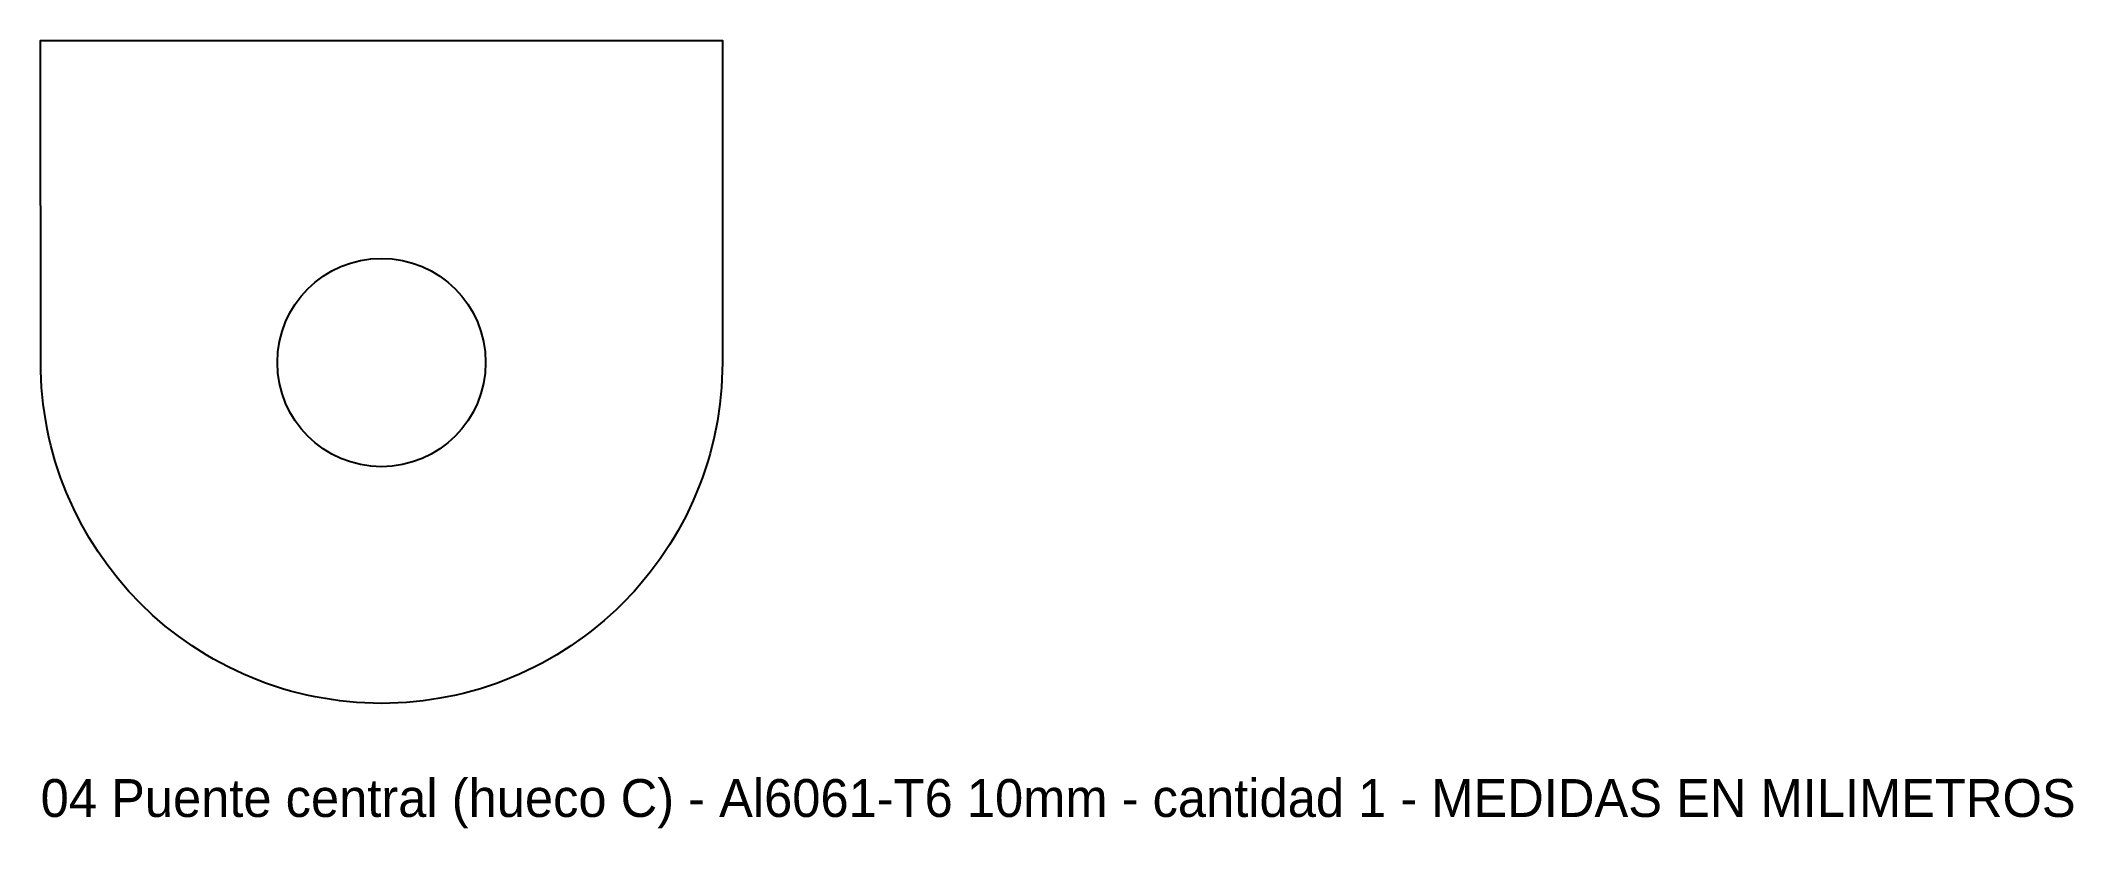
# Model space of a CAD drawing. Header units: millimetres. Extents: x -36 to 179, y -71 to 12.
import ezdxf

# ---------------------------------------------------------------- set-up
doc = ezdxf.new("R2010")
doc.units = ezdxf.units.MM
doc.layers.add('CORTE', color=1, linetype='Continuous')
doc.layers.add('NOTAS', color=3, linetype='Continuous')

msp = doc.modelspace()

# ---------------------------------------------------------------- linework, layer by layer
at = {"layer": 'CORTE'}
msp.add_lwpolyline([(35.96, -23.77), (35.9, -24.65), (35.73, -26.41), (35.47, -28.15), (35.13, -29.89), (34.7, -31.6), (34.45, -32.45), (33.9, -34.13), (33.59, -34.96), (32.91, -36.59), (32.16, -38.19), (31.32, -39.74), (30.88, -40.51), (30.41, -41.26), (29.43, -42.73), (28.38, -44.15), (27.26, -45.51), (26.67, -46.18), (25.46, -47.46), (24.82, -48.07), (23.51, -49.26), (22.15, -50.38), (21.45, -50.92), (20, -51.93), (18.51, -52.88), (16.97, -53.75), (16.19, -54.16), (14.59, -54.91), (12.96, -55.59), (12.13, -55.9), (10.45, -56.45), (8.75, -56.92), (7.89, -57.13), (6.15, -57.47), (4.41, -57.73), (2.65, -57.9), (1.77, -57.96), (0, -58), (-1.77, -57.96), (-2.65, -57.9), (-4.41, -57.73), (-5.28, -57.61), (-7.02, -57.31), (-7.89, -57.13), (-9.6, -56.7), (-10.45, -56.45), (-12.13, -55.9), (-12.96, -55.59), (-14.59, -54.91), (-16.19, -54.16), (-17.74, -53.32), (-18.51, -52.88), (-20, -51.93), (-21.45, -50.92), (-22.84, -49.83), (-24.18, -48.67), (-25.46, -47.46), (-26.67, -46.18), (-27.83, -44.84), (-28.92, -43.45), (-29.93, -42), (-30.88, -40.51), (-31.75, -38.97), (-32.54, -37.39), (-33.26, -35.78), (-33.9, -34.13), (-34.45, -32.45), (-34.92, -30.75), (-35.13, -29.89), (-35.31, -29.02), (-35.61, -27.28), (-35.73, -26.41), (-35.9, -24.65), (-35.99, -22.88), (-36, 12), (36, 12), (36, -22), (35.96, -23.77)], close=True, dxfattribs=at)
msp.add_circle((0, -22), 11, dxfattribs=at)

# ---------------------------------------------------------------- texts
at = {"layer": 'NOTAS'}
msp.add_text('04 Puente central (hueco C) - Al6061-T6 10mm - cantidad 1 - MEDIDAS EN MILIMETROS', height=4, dxfattribs=at).set_placement((-36, -70))

doc.saveas('drawing.dxf')
